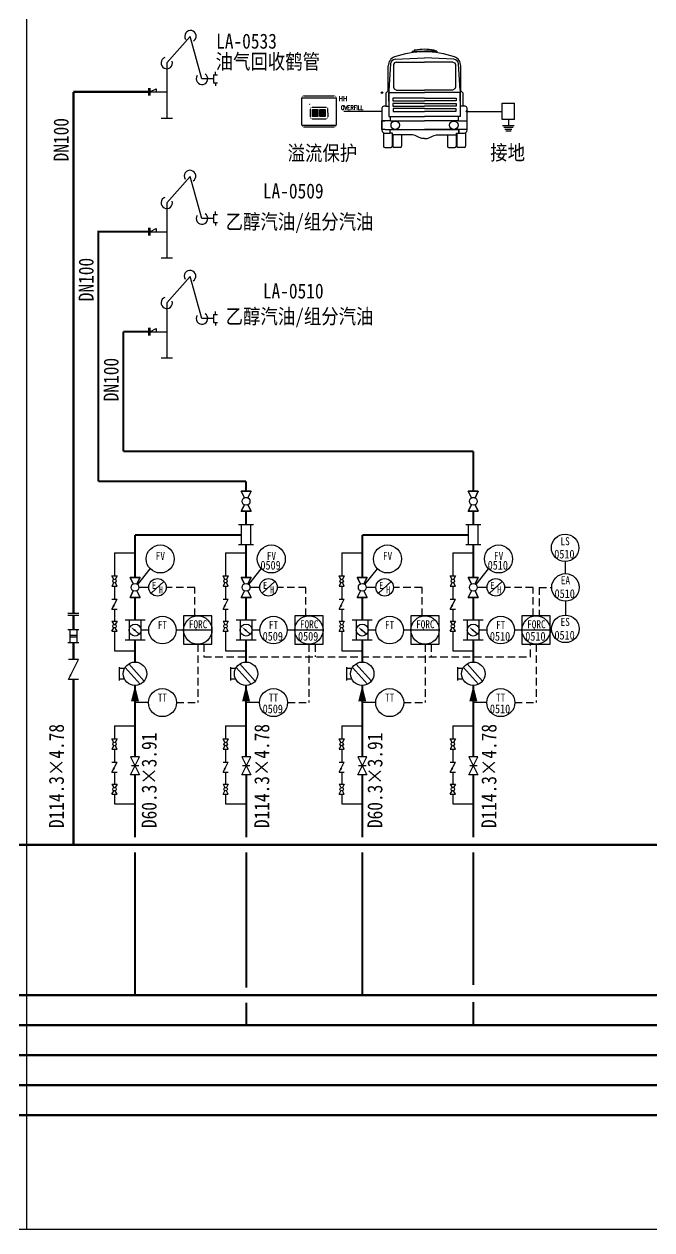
# Model space of a CAD drawing. Header units: millimetres. Extents: x 36820 to 41163, y -3485 to -2358.
# Drawn here: x 40122.4 to 40247.9, y -2783.3 to -2542.2 of the extents above; entities that cross this region are included whole.
import ezdxf
from ezdxf.enums import TextEntityAlignment as Align

# ---------------------------------------------------------------- set-up
doc = ezdxf.new("R2010")
doc.units = ezdxf.units.MM
doc.header["$LTSCALE"] = 6
doc.linetypes.add('DASHDOT', pattern=[1, 0.5, -0.25, 0, -0.25])
doc.linetypes.add('HIDDEN', pattern=[0.375, 0.25, -0.125])
for name, color, linetype in [('bc', 7, 'Continuous'), ('BZC', 7, 'Continuous'), ('DEVICE', 4, 'Continuous'), ('MAINLINE', 3, 'Continuous'), ('SBC', 6, 'Continuous'), ('T-SYMBOLS_EX', 1, 'Continuous'), ('T-TEXT', 3, 'Continuous'), ('VCL_MaR_MO', 9, 'Continuous')]:
    doc.layers.add(name, color=color, linetype=linetype)
doc.styles.add('HZTXT', font='', dxfattribs={"width": 0.8})
doc.styles.add('NORMAL', font='simplex')
doc.styles.add('ROMANS', font='romans.shx', dxfattribs={"width": 0.8, "height": 2.5})
doc.styles.get("Standard").update_dxf_attribs({"font": ''})
doc.styles.get('HZTXT').set_extended_font_data('NSimSun')
doc.styles.get('Standard').set_extended_font_data('NSimSun')
pattern_1 = [(0, (708.82753, -477.49683), (0.238125, 0.1374815), [0.15875, -0.3175]), (120, (708.82753, -477.49683), (-0.238124972, 0.13748155), [0.15875, -0.3175]), (60, (708.82753, -477.49683), (2.8e-08, 0.27496305), [-0.3175, 0.15875])]

# ---------------------------------------------------------------- blocks, each defined once
blk = doc.blocks.new('AC_2')
at = {"layer": 'T-SYMBOLS_EX'}
for p, q in [((10.95, 38.96), (10.57, 38.96)), ((10.57, 38.96), (10.57, 38.45)), ((18.34, 38.96), (18.72, 38.96)), ((18.72, 38.96), (18.72, 38.45)), ((2.64, 33.85), (2.26, 33.17)), ((3.31, 34.13), (2.64, 33.85)), ((2.92, 35.26), (14.64, 35.79)), ((3.31, 34.13), (14.64, 34.13)), ((9.68, 38.45), (14.64, 38.45)), ((9.68, 38.45), (9.68, 37.86)), ((19.61, 38.45), (14.64, 38.45)), ((26.37, 35.26), (14.64, 35.79)), ((25.98, 34.13), (14.64, 34.13)), ((19.61, 38.45), (19.61, 37.86)), ((25.98, 34.13), (26.65, 33.85)), ((26.65, 33.85), (27.03, 33.17)), ((0.15, 22.75), (0.15, 32.62)), ((1.01, 33.39), (0.33, 22.95)), ((2.26, 33.17), (2.26, 24.11)), ((27.03, 33.17), (27.03, 24.11)), ((28.95, 22.95), (28.28, 33.39)), ((29.14, 22.75), (29.14, 32.62)), ((0.33, 22.95), (-0.82, 21.71)), ((-0.82, 21.71), (-0.82, 16.52)), ((0.33, 22.95), (0.33, 16.52)), ((0.33, 21.99), (14.64, 21.99)), ((0.33, 18.5), (0.33, 21.99)), ((14.64, 19.69), (1.97, 19.69)), ((1.97, 19.69), (1.97, 18.63)), ((2.26, 24.11), (2.54, 23.43)), ((2.54, 23.43), (3.5, 22.95)), ((3.5, 22.95), (14.64, 22.95)), ((25.79, 22.95), (14.64, 22.95)), ((28.95, 21.99), (14.64, 21.99)), ((14.64, 19.69), (27.32, 19.69)), ((26.75, 23.43), (25.79, 22.95)), ((27.03, 24.11), (26.75, 23.43)), ((27.32, 19.69), (27.32, 18.63)), ((30.11, 21.71), (28.95, 22.95)), ((28.95, 22.95), (28.95, 16.52)), ((28.95, 18.5), (28.95, 21.99)), ((30.11, 16.52), (30.11, 21.71)), ((-2.16, 16.23), (-2.36, 15.75)), ((-2.36, 15.75), (-2.36, 7.11)), ((-1.59, 16.52), (-2.16, 16.23)), ((-0.82, 16.52), (-1.59, 16.52)), ((-0.82, 16.52), (0.43, 16.52)), ((0.43, 16.52), (0.43, 12.39)), ((1.97, 18.63), (14.64, 18.63)), ((14.64, 17.58), (1.97, 17.58)), ((1.97, 17.58), (1.97, 16.52)), ((1.97, 16.52), (14.64, 16.52)), ((14.64, 15.56), (2.06, 15.56)), ((2.06, 15.56), (2.06, 14.41)), ((27.32, 18.63), (14.64, 18.63)), ((14.64, 17.58), (27.32, 17.58)), ((27.32, 16.52), (14.64, 16.52)), ((14.64, 15.56), (27.23, 15.56)), ((27.23, 15.56), (27.23, 14.41)), ((27.32, 17.58), (27.32, 16.52)), ((30.11, 16.52), (28.86, 16.52)), ((28.86, 16.52), (28.86, 12.39)), ((30.88, 16.52), (30.11, 16.52)), ((31.45, 16.23), (30.88, 16.52)), ((31.64, 15.75), (31.45, 16.23)), ((31.64, 7.11), (31.64, 15.75)), ((1.01, 10.57), (-2.36, 10.57)), ((-2.36, 7.2), (-2.36, 10.57)), ((-2.36, 10.57), (-1.22, 10.57)), ((0.43, 12.39), (14.64, 12.39)), ((1.01, 10.57), (1.01, 12.39)), ((1.01, 10.57), (14.64, 10.57)), ((2.06, 14.41), (14.64, 14.41)), ((27.23, 14.41), (14.64, 14.41)), ((28.86, 12.39), (14.64, 12.39)), ((28.28, 10.57), (14.64, 10.57)), ((28.28, 10.57), (28.28, 12.39)), ((28.28, 10.57), (31.64, 10.57)), ((-1.11, 7.2), (-2.36, 7.2)), ((-2.36, 7.11), (-2.26, 6.34)), ((-2.26, 6.34), (-1.87, 5.96)), ((-1.87, 5.96), (-1.39, 5.76)), ((-1.75, 5.9), (-1.75, 0.5)), ((-1.39, 5.76), (0.91, 5.76)), ((-1.11, 7.2), (0.91, 7.2)), ((0.91, 5.76), (0.91, 7.2)), ((0.91, 7.2), (28.38, 7.2)), ((0.91, 5.76), (0.91, 7.2)), ((0.91, 7.2), (14.64, 7.2)), ((1.87, 5.76), (0.91, 5.76)), ((1.75, 5.76), (1.75, 0.5)), ((1.87, 4.99), (1.87, 5.76)), ((9.89, 4.99), (1.87, 4.99)), ((2, 4.99), (2, 0.5)), ((5.49, 4.99), (5.49, 0.5)), ((10.85, 4.75), (9.89, 4.99)), ((28.38, 7.2), (14.64, 7.2)), ((18.44, 4.75), (19.4, 4.99)), ((19.4, 4.99), (27.42, 4.99)), ((23.8, 4.99), (23.8, 0.5)), ((27.29, 4.99), (27.29, 0.5)), ((27.42, 4.99), (27.42, 5.76)), ((27.42, 5.76), (28.38, 5.76)), ((27.54, 5.76), (27.54, 0.5)), ((28.38, 7.2), (28.38, 5.76)), ((28.38, 5.76), (28.38, 7.2)), ((31.64, 7.2), (28.38, 7.2)), ((28.38, 5.76), (30.68, 5.76)), ((30.68, 5.76), (31.16, 5.96)), ((31.04, 5.9), (31.04, 0.5)), ((31.16, 5.96), (31.55, 6.34)), ((31.55, 6.34), (31.64, 7.11)), ((-1.24, 0), (1.24, 0)), ((4.99, 0), (2.5, 0)), ((11.48, 4.51), (10.85, 4.75)), ((12.53, 3.94), (11.48, 4.51)), ((13.59, 3.6), (12.53, 3.94)), ((14.64, 3.51), (13.59, 3.6)), ((14.64, 3.51), (15.7, 3.6)), ((15.7, 3.6), (16.76, 3.94)), ((16.76, 3.94), (17.81, 4.51)), ((17.81, 4.51), (18.44, 4.75)), ((24.3, 0), (26.79, 0)), ((30.53, 0), (28.05, 0))]:
    blk.add_line(p, q, dxfattribs=at)
for centre in [(2.92, 8.88), (26.37, 8.88)]:
    blk.add_circle(centre, 1.68, dxfattribs=at)
for centre, radius, start, end in [((15.92, 2.73), 36.56, 91.9924, 97.8), ((13.37, 2.73), 36.56, 82.2, 88.0076), ((3.93, 32.62), 3.78, 109.0821, 180), ((3.01, 33.26), 2, 92.5957, 176.2875), ((14.64, 1.64), 36.56, 90, 109.0821), ((14.64, 1.64), 36.56, 70.9179, 90), ((26.28, 33.26), 2, 3.7125, 87.4043), ((25.36, 32.62), 3.78, 0, 70.9179), ((-1.24, 0.5), 0.504, 180, 270), ((1.24, 0.5), 0.504, 270, 0), ((2.5, 0.5), 0.504, 180, 270), ((4.99, 0.5), 0.504, 270, 0), ((24.3, 0.5), 0.504, 180, 270), ((26.79, 0.5), 0.504, 270, 0), ((28.05, 0.5), 0.504, 180, 270), ((30.53, 0.5), 0.504, 270, 0)]:
    blk.add_arc(centre, radius, start, end, dxfattribs=at)
blk = doc.blocks.new('A$C410379D9')
at = {"layer": 'VCL_MaR_MO'}
h = blk.add_hatch(dxfattribs=at)
h.set_pattern_fill('HONEY', color=256, scale=0.05, style=0)
h.set_pattern_definition(pattern_1)
h.paths.add_polyline_path([(4.33, 7.11), (4.33, 4.29), (6.46, 4.29), (6.46, 7.11)])
h = blk.add_hatch(dxfattribs=at)
h.set_pattern_fill('HONEY', color=256, scale=0.05, style=0)
h.set_pattern_definition(pattern_1)
h.paths.add_polyline_path([(7.22, 4.29), (9.35, 4.29), (9.35, 7.11), (7.22, 7.11)])
for p, q in [((0.1, 0.88), (0.1, 11.83)), ((0.1, 11.83), (13.83, 11.83)), ((0.7, 12.62), (13.04, 12.62)), ((13.83, 11.83), (13.83, 0.88)), ((3.38, 7.29), (3.38, 4.13)), ((4.16, 8.07), (9.82, 8.06)), ((10.39, 7.55), (10.43, 4.13)), ((0.1, 0.88), (13.83, 0.88)), ((13.04, 0.1), (0.88, 0.1)), ((4.16, 3.34), (9.82, 3.36))]:
    blk.add_line(p, q, dxfattribs=at)
at = {"layer": 'VCL_MaR_MO', "const_width": 0.196}
for points in [[(0.88, 12.62), (0.84, 12.62), (0.81, 12.61), (0.77, 12.61), (0.73, 12.6), (0.69, 12.59), (0.65, 12.58), (0.62, 12.57), (0.58, 12.56), (0.55, 12.54), (0.51, 12.53), (0.48, 12.51), (0.45, 12.49), (0.41, 12.46), (0.38, 12.44), (0.36, 12.41), (0.33, 12.39), (0.3, 12.36), (0.28, 12.33), (0.25, 12.3), (0.23, 12.27), (0.21, 12.24), (0.19, 12.2), (0.17, 12.17), (0.16, 12.13), (0.14, 12.1), (0.13, 12.06), (0.12, 12.02), (0.11, 11.99), (0.11, 11.95), (0.1, 11.91), (0.1, 11.87), (0.1, 11.83)], [(13.83, 11.83), (13.83, 11.87), (13.82, 11.91), (13.82, 11.95), (13.81, 11.99), (13.8, 12.02), (13.79, 12.06), (13.78, 12.1), (13.77, 12.13), (13.75, 12.17), (13.73, 12.2), (13.72, 12.24), (13.69, 12.27), (13.67, 12.3), (13.65, 12.33), (13.62, 12.36), (13.6, 12.39), (13.57, 12.41), (13.54, 12.44), (13.51, 12.46), (13.48, 12.49), (13.45, 12.51), (13.41, 12.53), (13.38, 12.54), (13.34, 12.56), (13.31, 12.57), (13.27, 12.58), (13.23, 12.59), (13.2, 12.6), (13.16, 12.61), (13.12, 12.61), (13.08, 12.62), (13.04, 12.62)], [(4.16, 8.07), (4.12, 8.07), (4.08, 8.07), (4.05, 8.07), (4.01, 8.06), (3.97, 8.05), (3.93, 8.04), (3.9, 8.03), (3.86, 8.01), (3.83, 8), (3.79, 7.98), (3.76, 7.96), (3.73, 7.94), (3.69, 7.92), (3.66, 7.9), (3.64, 7.87), (3.61, 7.84), (3.58, 7.82), (3.56, 7.79), (3.53, 7.76), (3.51, 7.73), (3.49, 7.69), (3.47, 7.66), (3.45, 7.62), (3.44, 7.59), (3.42, 7.55), (3.41, 7.52), (3.4, 7.48), (3.39, 7.44), (3.39, 7.4), (3.38, 7.37), (3.38, 7.33), (3.38, 7.29)], [(10.43, 7.29), (10.43, 7.33), (10.43, 7.37), (10.42, 7.41), (10.42, 7.44), (10.41, 7.48), (10.4, 7.52), (10.39, 7.55), (10.37, 7.59), (10.36, 7.63), (10.34, 7.66), (10.32, 7.69), (10.3, 7.73), (10.28, 7.76), (10.25, 7.79), (10.23, 7.82), (10.2, 7.84), (10.17, 7.87), (10.15, 7.9), (10.12, 7.92), (10.08, 7.94), (10.05, 7.96), (10.02, 7.98), (9.98, 8), (9.95, 8.01), (9.91, 8.03), (9.88, 8.04), (9.84, 8.05), (9.8, 8.06), (9.76, 8.07), (9.72, 8.07), (9.69, 8.07), (9.65, 8.07)], [(0.1, 0.88), (0.1, 0.84), (0.1, 0.81), (0.11, 0.77), (0.11, 0.73), (0.12, 0.69), (0.13, 0.65), (0.14, 0.62), (0.16, 0.58), (0.17, 0.55), (0.19, 0.51), (0.21, 0.48), (0.23, 0.45), (0.25, 0.41), (0.28, 0.38), (0.3, 0.36), (0.33, 0.33), (0.36, 0.3), (0.38, 0.28), (0.41, 0.25), (0.45, 0.23), (0.48, 0.21), (0.51, 0.19), (0.55, 0.17), (0.58, 0.16), (0.62, 0.14), (0.65, 0.13), (0.69, 0.12), (0.73, 0.11), (0.77, 0.11), (0.81, 0.1), (0.84, 0.1), (0.88, 0.1)], [(4.16, 3.34), (4.12, 3.34), (4.08, 3.35), (4.05, 3.35), (4.01, 3.36), (3.97, 3.37), (3.93, 3.38), (3.9, 3.39), (3.86, 3.4), (3.83, 3.42), (3.79, 3.44), (3.76, 3.45), (3.73, 3.48), (3.69, 3.5), (3.66, 3.52), (3.64, 3.55), (3.61, 3.57), (3.58, 3.6), (3.56, 3.63), (3.53, 3.66), (3.51, 3.69), (3.49, 3.72), (3.47, 3.76), (3.45, 3.79), (3.44, 3.83), (3.42, 3.86), (3.41, 3.9), (3.4, 3.94), (3.39, 3.97), (3.39, 4.01), (3.38, 4.05), (3.38, 4.09), (3.38, 4.13)], [(10.43, 4.13), (10.43, 4.09), (10.43, 4.05), (10.42, 4.01), (10.42, 3.97), (10.41, 3.94), (10.4, 3.9), (10.39, 3.86), (10.37, 3.83), (10.36, 3.79), (10.34, 3.76), (10.32, 3.72), (10.3, 3.69), (10.28, 3.66), (10.25, 3.63), (10.23, 3.6), (10.2, 3.57), (10.17, 3.55), (10.15, 3.52), (10.12, 3.5), (10.08, 3.47), (10.05, 3.45), (10.02, 3.43), (9.98, 3.42), (9.95, 3.4), (9.91, 3.39), (9.88, 3.38), (9.84, 3.37), (9.8, 3.36), (9.76, 3.35), (9.72, 3.35), (9.69, 3.34), (9.65, 3.34)], [(13.04, 0.1), (13.08, 0.1), (13.12, 0.1), (13.16, 0.11), (13.2, 0.11), (13.23, 0.12), (13.27, 0.13), (13.31, 0.14), (13.34, 0.16), (13.38, 0.17), (13.41, 0.19), (13.45, 0.21), (13.48, 0.23), (13.51, 0.25), (13.54, 0.28), (13.57, 0.3), (13.6, 0.33), (13.62, 0.36), (13.65, 0.38), (13.67, 0.41), (13.69, 0.45), (13.72, 0.48), (13.73, 0.51), (13.75, 0.55), (13.77, 0.58), (13.78, 0.62), (13.79, 0.65), (13.8, 0.69), (13.81, 0.73), (13.82, 0.77), (13.82, 0.81), (13.83, 0.84), (13.83, 0.88)]]:
    blk.add_lwpolyline(points, dxfattribs=at)
at = {"layer": 'VCL_MaR_MO'}
for points in [[(4.33, 7.11), (6.46, 7.11), (6.46, 4.29), (4.33, 4.29)], [(7.22, 7.11), (9.35, 7.11), (9.35, 4.29), (7.22, 4.29)]]:
    blk.add_lwpolyline(points, close=True, dxfattribs=at)
at = {"layer": 'VCL_MaR_MO', "style": 'NORMAL', "width": 0.8}
blk.add_text('.', height=1.68, dxfattribs=at).set_placement((2.89, 9.14))
blk = doc.blocks.new('ffff')
at = {"layer": 'VCL_MaR_MO'}
for p, q in [((6676.55, -1641.97), (6676.55, -1638.71)), ((6676.55, -1638.71), (6679, -1638.71)), ((6679, -1641.97), (6679, -1638.71)), ((6679, -1641.97), (6676.55, -1641.97)), ((6676.61, -1643.15), (6678.94, -1643.15)), ((6676.84, -1643.51), (6678.71, -1643.51)), ((6677.07, -1643.87), (6678.48, -1643.87)), ((6677.24, -1644.23), (6678.31, -1644.23)), ((6677.77, -1641.97), (6677.77, -1643.15))]:
    blk.add_line(p, q, dxfattribs=at)
at = {"layer": 'VCL_MaR_MO', "linetype": 'HIDDEN', "ltscale": 5}
for p, q in [((6652.33, -1640.34), (6643.33, -1640.34)), ((6669.65, -1640.34), (6676.55, -1640.34))]:
    blk.add_line(p, q, dxfattribs=at)
at = {"layer": 'VCL_MaR_MO'}
blk.add_circle((6669.49, -1640.34), 0.16, dxfattribs=at)
at = {"layer": 'T-SYMBOLS_EX', "xscale": 0.5, "yscale": 0.5, "zscale": 0.5}
blk.add_blockref('AC_2', (6653.67, -1647.54), dxfattribs=at)
at = {"layer": 'T-TEXT', "xscale": 0.5, "yscale": 0.5, "zscale": 0.5}
blk.add_blockref('A$C410379D9', (6636.42, -1643.52), dxfattribs=at)
at = {"layer": 'BZC', "color": 3, "style": 'HZTXT', "width": 0.85}
for s, p in [('接地', (6677.61, -1650.06)), ('溢流保护', (6640.58, -1650.17))]:
    blk.add_text(s, height=3, dxfattribs=at).set_placement(p, align=Align.CENTER)
at = {"layer": 'VCL_MaR_MO'}
for s, height, style, width, p in [('HH', 1, 'ROMANS', 0.85, (6643.84, -1638.28)), ('OVERFILL', 0.84, 'NORMAL', 0.8, (6644.28, -1640.01))]:
    blk.add_text(s, height=height, dxfattribs=dict(at, style=style, width=width)).set_placement(p)

msp = doc.modelspace()

# ---------------------------------------------------------------- linework, layer by layer
at = {"color": 30}
for p, q in [((40150.9, -2577.971), (40155.57, -2572.706)), ((40157.941, -2581.122), (40155.57, -2572.706)), ((40150.9, -2577.971), (40150.9, -2589.002)), ((40160.64, -2580.322), (40160.64, -2579.722)), ((40160.24, -2581.122), (40157.941, -2581.122)), ((40160.24, -2580.322), (40160.24, -2581.922)), ((40160.24, -2580.322), (40161.04, -2580.322)), ((40160.24, -2581.922), (40161.04, -2581.922)), ((40160.64, -2581.922), (40160.64, -2582.522)), ((40147.525, -2583.002), (40147.525, -2584.502)), ((40147.525, -2583.752), (40148.775, -2583.127)), ((40147.525, -2583.752), (40150.9, -2583.752)), ((40148.775, -2583.127), (40148.775, -2583.752)), ((40149.775, -2589.002), (40152.025, -2589.002)), ((40150.9, -2597.971), (40155.57, -2592.706)), ((40157.941, -2601.122), (40155.57, -2592.706)), ((40150.9, -2597.971), (40150.9, -2609.002)), ((40160.24, -2601.122), (40157.941, -2601.122)), ((40160.24, -2600.322), (40160.24, -2601.922)), ((40160.24, -2600.322), (40161.04, -2600.322)), ((40160.64, -2600.322), (40160.64, -2599.722)), ((40147.225, -2603.002), (40147.225, -2604.502)), ((40147.525, -2603.002), (40147.525, -2604.502)), ((40147.525, -2603.752), (40148.775, -2603.127)), ((40147.525, -2603.752), (40150.9, -2603.752)), ((40148.775, -2603.127), (40148.775, -2603.752)), ((40160.24, -2601.922), (40161.04, -2601.922)), ((40160.64, -2601.922), (40160.64, -2602.522)), ((40149.775, -2609.002), (40152.025, -2609.002))]:
    msp.add_line(p, q, dxfattribs=at)
at = {"color": 210}
msp.add_line((40147.225, -2583.002), (40147.225, -2584.502), dxfattribs=at)
at = {"color": 7, "lineweight": -3}
for p, q in [((40165.76, -2635.647), (40167.76, -2635.647)), ((40167.76, -2635.647), (40165.76, -2635.647)), ((40165.76, -2635.647), (40167.76, -2635.647)), ((40166.412, -2636.951), (40165.76, -2635.647)), ((40165.76, -2635.647), (40166.412, -2636.951)), ((40166.412, -2636.951), (40165.76, -2635.647)), ((40167.76, -2635.647), (40167.108, -2636.951)), ((40167.108, -2636.951), (40167.76, -2635.647)), ((40167.76, -2635.647), (40167.108, -2636.951)), ((40211.201, -2635.647), (40213.201, -2635.647)), ((40213.201, -2635.647), (40211.201, -2635.647)), ((40211.201, -2635.647), (40213.201, -2635.647)), ((40211.853, -2636.951), (40211.201, -2635.647)), ((40211.201, -2635.647), (40211.853, -2636.951)), ((40211.853, -2636.951), (40211.201, -2635.647)), ((40213.201, -2635.647), (40212.55, -2636.951)), ((40212.55, -2636.951), (40213.201, -2635.647)), ((40213.201, -2635.647), (40212.55, -2636.951)), ((40166.412, -2638.344), (40165.76, -2639.647)), ((40166.412, -2638.344), (40165.76, -2639.647)), ((40165.76, -2639.647), (40166.412, -2638.344)), ((40165.76, -2639.647), (40167.76, -2639.647)), ((40167.76, -2639.647), (40165.76, -2639.647)), ((40165.76, -2639.647), (40167.76, -2639.647)), ((40167.76, -2639.647), (40167.108, -2638.344)), ((40167.76, -2639.647), (40167.108, -2638.344)), ((40167.108, -2638.344), (40167.76, -2639.647)), ((40211.853, -2638.344), (40211.201, -2639.647)), ((40211.853, -2638.344), (40211.201, -2639.647)), ((40211.201, -2639.647), (40211.853, -2638.344)), ((40211.201, -2639.647), (40213.201, -2639.647)), ((40213.201, -2639.647), (40211.201, -2639.647)), ((40211.201, -2639.647), (40213.201, -2639.647)), ((40213.201, -2639.647), (40212.55, -2638.344)), ((40213.201, -2639.647), (40212.55, -2638.344)), ((40212.55, -2638.344), (40213.201, -2639.647)), ((40168.26, -2642.377), (40165.26, -2642.377)), ((40213.701, -2642.377), (40210.701, -2642.377)), ((40168.26, -2646.392), (40165.26, -2646.392)), ((40213.701, -2646.392), (40210.701, -2646.392)), ((40230.622, -2652.122), (40230.622, -2649.71)), ((40143.547, -2652.872), (40145.547, -2652.872)), ((40145.547, -2652.872), (40143.547, -2652.872)), ((40143.547, -2652.872), (40145.547, -2652.872)), ((40144.199, -2654.175), (40143.547, -2652.872)), ((40143.547, -2652.872), (40144.199, -2654.175)), ((40144.199, -2654.175), (40143.547, -2652.872)), ((40145.547, -2652.872), (40144.895, -2654.175)), ((40144.895, -2654.175), (40145.547, -2652.872)), ((40145.547, -2652.872), (40144.895, -2654.175)), ((40147.775, -2656.053), (40150.297, -2653.69)), ((40165.76, -2652.872), (40167.76, -2652.872)), ((40167.76, -2652.872), (40165.76, -2652.872)), ((40165.76, -2652.872), (40167.76, -2652.872)), ((40166.412, -2654.175), (40165.76, -2652.872)), ((40165.76, -2652.872), (40166.412, -2654.175)), ((40166.412, -2654.175), (40165.76, -2652.872)), ((40167.76, -2652.872), (40167.108, -2654.175)), ((40167.108, -2654.175), (40167.76, -2652.872)), ((40167.76, -2652.872), (40167.108, -2654.175)), ((40169.988, -2656.053), (40172.51, -2653.69)), ((40188.989, -2652.872), (40190.989, -2652.872)), ((40190.989, -2652.872), (40188.989, -2652.872)), ((40188.989, -2652.872), (40190.989, -2652.872)), ((40189.641, -2654.175), (40188.989, -2652.872)), ((40188.989, -2652.872), (40189.641, -2654.175)), ((40189.641, -2654.175), (40188.989, -2652.872)), ((40190.989, -2652.872), (40190.337, -2654.175)), ((40190.337, -2654.175), (40190.989, -2652.872)), ((40190.989, -2652.872), (40190.337, -2654.175)), ((40193.217, -2656.053), (40195.739, -2653.69)), ((40211.201, -2652.872), (40213.201, -2652.872)), ((40213.201, -2652.872), (40211.201, -2652.872)), ((40211.201, -2652.872), (40213.201, -2652.872)), ((40211.853, -2654.175), (40211.201, -2652.872)), ((40211.201, -2652.872), (40211.853, -2654.175)), ((40211.853, -2654.175), (40211.201, -2652.872)), ((40213.201, -2652.872), (40212.55, -2654.175)), ((40212.55, -2654.175), (40213.201, -2652.872)), ((40213.201, -2652.872), (40212.55, -2654.175)), ((40215.43, -2656.053), (40217.952, -2653.69)), ((40144.199, -2655.568), (40143.547, -2656.872)), ((40144.199, -2655.568), (40143.547, -2656.872)), ((40143.547, -2656.872), (40144.199, -2655.568)), ((40143.547, -2656.872), (40145.547, -2656.872)), ((40145.547, -2656.872), (40143.547, -2656.872)), ((40143.547, -2656.872), (40145.547, -2656.872)), ((40145.547, -2656.872), (40144.895, -2655.568)), ((40145.547, -2656.872), (40144.895, -2655.568)), ((40144.895, -2655.568), (40145.547, -2656.872)), ((40147.285, -2654.872), (40145.326, -2654.872)), ((40166.412, -2655.568), (40165.76, -2656.872)), ((40166.412, -2655.568), (40165.76, -2656.872)), ((40165.76, -2656.872), (40166.412, -2655.568)), ((40165.76, -2656.872), (40167.76, -2656.872)), ((40167.76, -2656.872), (40165.76, -2656.872)), ((40165.76, -2656.872), (40167.76, -2656.872)), ((40167.76, -2656.872), (40167.108, -2655.568)), ((40167.76, -2656.872), (40167.108, -2655.568)), ((40167.108, -2655.568), (40167.76, -2656.872)), ((40169.497, -2654.872), (40167.538, -2654.872)), ((40189.641, -2655.568), (40188.989, -2656.872)), ((40189.641, -2655.568), (40188.989, -2656.872)), ((40188.989, -2656.872), (40189.641, -2655.568)), ((40188.989, -2656.872), (40190.989, -2656.872)), ((40190.989, -2656.872), (40188.989, -2656.872)), ((40188.989, -2656.872), (40190.989, -2656.872)), ((40190.989, -2656.872), (40190.337, -2655.568)), ((40190.989, -2656.872), (40190.337, -2655.568)), ((40190.337, -2655.568), (40190.989, -2656.872)), ((40192.727, -2654.872), (40190.767, -2654.872)), ((40211.853, -2655.568), (40211.201, -2656.872)), ((40211.853, -2655.568), (40211.201, -2656.872)), ((40211.201, -2656.872), (40211.853, -2655.568)), ((40211.201, -2656.872), (40213.201, -2656.872)), ((40213.201, -2656.872), (40211.201, -2656.872)), ((40211.201, -2656.872), (40213.201, -2656.872)), ((40213.201, -2656.872), (40212.55, -2655.568)), ((40213.201, -2656.872), (40212.55, -2655.568)), ((40212.55, -2655.568), (40213.201, -2656.872)), ((40214.939, -2654.872), (40212.98, -2654.872)), ((40230.601, -2657.621), (40230.601, -2660.44)), ((40147.286, -2663.398), (40145.741, -2663.398)), ((40169.498, -2663.398), (40167.953, -2663.398)), ((40192.727, -2663.398), (40191.183, -2663.398)), ((40214.94, -2663.398), (40213.395, -2663.398))]:
    msp.add_line(p, q, dxfattribs=at)
at = {"lineweight": -3}
for p, q in [((40145.092, -2654.316), (40147.589, -2651.144)), ((40167.305, -2654.316), (40169.802, -2651.144)), ((40190.534, -2654.316), (40193.031, -2651.144)), ((40212.746, -2654.316), (40215.244, -2651.144)), ((40154.277, -2663.398), (40152.784, -2663.398)), ((40176.489, -2663.398), (40174.997, -2663.398)), ((40199.718, -2663.398), (40198.226, -2663.398)), ((40221.931, -2663.398), (40220.438, -2663.398))]:
    msp.add_line(p, q, dxfattribs=at)
at = {"linetype": 'HIDDEN'}
for p, q in [((40156.501, -2654.872), (40150.788, -2654.872)), ((40156.501, -2660.567), (40156.501, -2654.872)), ((40178.714, -2654.872), (40173, -2654.872)), ((40178.714, -2660.567), (40178.714, -2654.872)), ((40201.943, -2654.872), (40196.23, -2654.872)), ((40201.943, -2660.567), (40201.943, -2654.872)), ((40224.156, -2654.872), (40218.442, -2654.872)), ((40224.156, -2660.567), (40224.156, -2654.872)), ((40225.336, -2654.872), (40225.336, -2660.567)), ((40225.336, -2654.872), (40227.873, -2654.872)), ((40157.108, -2666.23), (40157.108, -2677.915)), ((40158.333, -2666.23), (40158.333, -2668.761)), ((40179.32, -2666.23), (40179.32, -2677.915)), ((40180.545, -2666.23), (40180.545, -2668.761)), ((40202.55, -2666.23), (40202.55, -2677.915)), ((40203.775, -2666.23), (40203.775, -2668.761)), ((40223.63, -2668.761), (40223.63, -2666.23)), ((40224.762, -2666.23), (40224.762, -2677.915)), ((40158.333, -2668.761), (40223.63, -2668.761)), ((40152.835, -2677.915), (40157.108, -2677.915)), ((40175.047, -2677.915), (40179.32, -2677.915)), ((40198.277, -2677.915), (40202.55, -2677.915)), ((40220.489, -2677.915), (40224.762, -2677.915))]:
    msp.add_line(p, q, dxfattribs=at)
at = {"color": 7}
for p, q in [((40133.307, -2660.078), (40131.147, -2660.078)), ((40133.307, -2660.478), (40131.147, -2660.478)), ((40133.307, -2663.352), (40131.147, -2663.352)), ((40131.507, -2663.352), (40131.507, -2665.872)), ((40132.947, -2663.352), (40132.947, -2665.872)), ((40131.147, -2665.872), (40133.307, -2665.872))]:
    msp.add_line(p, q, dxfattribs=at)
for p, q in [((40131.507, -2664.452), (40132.947, -2664.452)), ((40131.507, -2664.772), (40132.947, -2664.772)), ((40141.398, -2670.815), (40141.398, -2673.455)), ((40142.302, -2671.068), (40141.398, -2671.068)), ((40142.574, -2670.873), (40145.573, -2674.242)), ((40143.296, -2670.154), (40146.37, -2673.608)), ((40163.61, -2670.815), (40163.61, -2673.455)), ((40164.515, -2671.068), (40163.61, -2671.068)), ((40164.787, -2670.873), (40167.785, -2674.242)), ((40165.509, -2670.154), (40168.582, -2673.608)), ((40186.839, -2670.815), (40186.839, -2673.455)), ((40187.744, -2671.068), (40186.839, -2671.068)), ((40188.016, -2670.873), (40191.014, -2674.242)), ((40188.738, -2670.154), (40191.811, -2673.608)), ((40209.052, -2670.815), (40209.052, -2673.455)), ((40209.956, -2671.068), (40209.052, -2671.068)), ((40210.229, -2670.873), (40213.227, -2674.242)), ((40210.951, -2670.154), (40214.024, -2673.608)), ((40142.302, -2673.202), (40141.398, -2673.202)), ((40164.515, -2673.202), (40163.61, -2673.202)), ((40187.744, -2673.202), (40186.839, -2673.202)), ((40209.956, -2673.202), (40209.052, -2673.202))]:
    msp.add_line(p, q)
at = {"color": 5}
for p, q in [((40131.227, -2673.29), (40133.227, -2669.29)), ((40133.227, -2669.29), (40131.227, -2669.29)), ((40133.227, -2673.29), (40131.227, -2673.29))]:
    msp.add_line(p, q, dxfattribs=at)
at = {"color": 7, "linetype": 'Continuous', "lineweight": -3}
for p, q in [((40147.235, -2677.914), (40144.541, -2677.913)), ((40169.447, -2677.914), (40166.753, -2677.913)), ((40192.677, -2677.914), (40189.983, -2677.913)), ((40214.889, -2677.914), (40212.195, -2677.913))]:
    msp.add_line(p, q, dxfattribs=at)
at = {"linetype": 'DASHDOT', "ltscale": 3, "const_width": 0.24}
for points in [[(40022.456, -2534.844), (40122.886, -2534.844), (40122.886, -2783.22), (40022.456, -2783.22)], [(40122.886, -2534.844), (40255.872, -2534.844), (40255.872, -2783.22), (40122.886, -2783.22)]]:
    msp.add_lwpolyline(points, close=True, dxfattribs=at)
at = {"color": 30, "const_width": 0.4}
for points in [[(40137.225, -2633.64), (40137.225, -2583.752), (40147.225, -2583.752)], [(40142.225, -2627.64), (40142.225, -2603.752)], [(40142.225, -2603.752), (40147.225, -2603.752)], [(40142.225, -2627.64), (40212.201, -2627.64)], [(40212.201, -2635.647), (40212.201, -2627.64)], [(40137.225, -2633.64), (40166.76, -2633.64)], [(40166.76, -2635.647), (40166.76, -2633.64)], [(40166.76, -2642.377), (40166.76, -2639.647)], [(40212.201, -2642.377), (40212.201, -2639.647)], [(40166.76, -2652.872), (40166.76, -2646.392)], [(40212.201, -2652.872), (40212.201, -2646.392)], [(40166.761, -2661.398), (40166.76, -2656.872)], [(40212.202, -2661.398), (40212.201, -2656.872)], [(40166.761, -2669.792), (40166.761, -2665.398)], [(40212.202, -2669.792), (40212.202, -2665.398)], [(40166.761, -2688.72), (40166.761, -2674.478)], [(40212.202, -2688.72), (40212.202, -2674.478)], [(40166.787, -2692.326), (40166.787, -2704.841)], [(40212.227, -2692.326), (40212.227, -2704.841)], [(40166.787, -2707.841), (40166.787, -2734.892)], [(40212.227, -2707.841), (40212.227, -2734.373)], [(40166.787, -2737.892), (40166.787, -2742.391)], [(40212.227, -2737.77), (40212.228, -2742.391)]]:
    msp.add_lwpolyline(points, dxfattribs=at)
at = {"color": 50, "const_width": 0.4}
for points in [[(40165.827, -2644.385), (40144.547, -2644.385)], [(40144.547, -2652.872), (40144.547, -2644.385)], [(40211.269, -2644.385), (40189.989, -2644.385)], [(40189.989, -2652.872), (40189.989, -2644.385)], [(40144.548, -2661.398), (40144.547, -2656.872)], [(40189.99, -2661.398), (40189.989, -2656.872)], [(40144.548, -2669.792), (40144.548, -2665.398)], [(40189.99, -2669.792), (40189.99, -2665.398)], [(40144.548, -2688.72), (40144.548, -2674.478)], [(40189.99, -2688.72), (40189.99, -2674.478)], [(40144.574, -2692.326), (40144.574, -2704.841)], [(40190.016, -2692.326), (40190.016, -2704.841)], [(40144.574, -2707.841), (40144.574, -2736.391)], [(40190.016, -2707.841), (40190.016, -2736.391)]]:
    msp.add_lwpolyline(points, dxfattribs=at)
at = {"color": 7, "lineweight": -3}
for points in [[(40154.277, -2666.23), (40159.939, -2666.23), (40159.939, -2660.567), (40154.277, -2660.567)], [(40176.489, -2666.23), (40182.152, -2666.23), (40182.152, -2660.567), (40176.489, -2660.567)], [(40199.718, -2666.23), (40205.381, -2666.23), (40205.381, -2660.567), (40199.718, -2660.567)], [(40221.931, -2666.23), (40227.593, -2666.23), (40227.593, -2660.567), (40221.931, -2660.567)]]:
    msp.add_lwpolyline(points, close=True, dxfattribs=at)
for points in [[(40143.723, -2662.792, 0, 0.4, 0), (40144.549, -2663.5, 0.4, 0.4, 0)], [(40165.935, -2662.792, 0, 0.4, 0), (40166.761, -2663.5, 0.4, 0.4, 0)], [(40189.164, -2662.792, 0, 0.4, 0), (40189.991, -2663.5, 0.4, 0.4, 0)], [(40211.377, -2662.792, 0, 0.4, 0), (40212.203, -2663.5, 0.4, 0.4, 0)]]:
    msp.add_lwpolyline(points, format="xyseb")
at = {"color": 5}
msp.add_lwpolyline([(40131.227, -2673.29, 0, 0.384, 0), (40131.699, -2672.346, 0.384, 0.384, 0)], format="xyseb", dxfattribs=at)
at = {"color": 50}
for points in [[(40144.548, -2674.478, 0, 1.6, 0), (40144.548, -2677.678, 0.8, 0.8, 0)], [(40189.99, -2674.478, 0, 1.6, 0), (40189.99, -2677.678, 0.8, 0.8, 0)]]:
    msp.add_lwpolyline(points, format="xyseb", dxfattribs=at)
at = {"color": 30}
for points in [[(40166.761, -2674.478, 0, 1.6, 0), (40166.761, -2677.678, 0.8, 0.8, 0)], [(40212.203, -2674.478, 0, 1.6, 0), (40212.203, -2677.678, 0.8, 0.8, 0)]]:
    msp.add_lwpolyline(points, format="xyseb", dxfattribs=at)
at = {"lineweight": -3}
for centre, radius in [((40166.76, -2637.647), 0.779), ((40212.201, -2637.647), 0.779), ((40230.554, -2646.962), 2.749), ((40149.592, -2649.187), 2.8), ((40171.805, -2649.187), 2.8), ((40195.034, -2649.187), 2.8), ((40217.246, -2649.187), 2.8), ((40144.547, -2654.872), 0.779), ((40166.76, -2654.872), 0.779), ((40189.989, -2654.872), 0.779), ((40212.201, -2654.872), 0.779), ((40230.622, -2654.872), 2.749), ((40150.035, -2663.398), 2.749), ((40172.247, -2663.398), 2.749), ((40195.477, -2663.398), 2.749), ((40217.689, -2663.398), 2.749), ((40230.601, -2663.172), 2.749), ((40150.035, -2677.915), 2.8), ((40172.247, -2677.915), 2.8), ((40195.477, -2677.915), 2.8), ((40217.689, -2677.915), 2.8)]:
    msp.add_circle(centre, radius, dxfattribs=at)
at = {"color": 7, "lineweight": -3}
for centre, radius in [((40149.036, -2654.872), 1.752), ((40171.249, -2654.872), 1.752), ((40194.478, -2654.872), 1.752), ((40216.691, -2654.872), 1.752), ((40157.108, -2663.398), 2.831), ((40179.32, -2663.398), 2.831), ((40202.55, -2663.398), 2.831), ((40224.762, -2663.398), 2.831)]:
    msp.add_circle(centre, radius, dxfattribs=at)
for centre in [(40144.548, -2672.135), (40166.761, -2672.135), (40189.99, -2672.135), (40212.202, -2672.135)]:
    msp.add_circle(centre, 2.343)
at = {"color": 30}
for centre, start, end in [((40155.546, -2572.622), 302.68015, 212.79436), ((40150.9, -2577.971), 108.16502, 18.27923), ((40157.941, -2581.122), 146.72077, 56.83498), ((40155.546, -2592.622), 302.68015, 212.79436), ((40150.9, -2597.971), 108.16502, 18.27923), ((40157.941, -2601.122), 146.72077, 56.83498)]:
    msp.add_arc(centre, 1.152, start, end, dxfattribs=at)
at = {"layer": 'bc'}
for p, q in [((40165.827, -2646.392), (40165.827, -2642.377)), ((40167.698, -2646.392), (40167.698, -2642.377)), ((40211.269, -2646.392), (40211.269, -2642.377)), ((40213.14, -2646.392), (40213.14, -2642.377))]:
    msp.add_line(p, q, dxfattribs=at)
at = {"layer": 'BZC', "color": 192}
for p, q in [((40150.9, -2550.012), (40155.57, -2544.747)), ((40157.941, -2553.162), (40155.57, -2544.747)), ((40150.9, -2550.012), (40150.9, -2561.042)), ((40160.24, -2553.162), (40157.941, -2553.162)), ((40160.24, -2552.362), (40160.24, -2553.962)), ((40160.24, -2552.362), (40161.04, -2552.362)), ((40160.64, -2552.362), (40160.64, -2551.762)), ((40147.225, -2555.042), (40147.225, -2556.542)), ((40147.525, -2555.042), (40147.525, -2556.542)), ((40147.525, -2555.792), (40148.775, -2555.167)), ((40148.775, -2555.167), (40148.775, -2555.792)), ((40160.24, -2553.962), (40161.04, -2553.962)), ((40160.64, -2553.962), (40160.64, -2554.562)), ((40147.525, -2555.792), (40150.9, -2555.792)), ((40149.775, -2561.042), (40152.025, -2561.042))]:
    msp.add_line(p, q, dxfattribs=at)
at = {"layer": 'BZC', "linetype": 'HIDDEN', "lineweight": -3, "ltscale": 0.3}
for p, q in [((40147.285, -2654.872), (40145.326, -2654.872)), ((40169.497, -2654.872), (40167.538, -2654.872)), ((40192.727, -2654.872), (40190.767, -2654.872)), ((40214.939, -2654.872), (40212.98, -2654.872))]:
    msp.add_line(p, q, dxfattribs=at)
at = {"layer": 'BZC', "color": 7}
for p, q in [((40146.548, -2661.398), (40142.548, -2661.398)), ((40143.348, -2661.398), (40143.348, -2665.398)), ((40145.748, -2665.398), (40145.748, -2661.398)), ((40168.761, -2661.398), (40164.761, -2661.398)), ((40165.561, -2661.398), (40165.561, -2665.398)), ((40167.961, -2665.398), (40167.961, -2661.398)), ((40191.99, -2661.398), (40187.99, -2661.398)), ((40188.79, -2661.398), (40188.79, -2665.398)), ((40191.19, -2665.398), (40191.19, -2661.398)), ((40214.202, -2661.398), (40210.202, -2661.398)), ((40211.002, -2661.398), (40211.002, -2665.398)), ((40213.402, -2665.398), (40213.402, -2661.398)), ((40145.375, -2664.208), (40144.549, -2663.5)), ((40167.588, -2664.208), (40166.761, -2663.5)), ((40190.817, -2664.208), (40189.991, -2663.5)), ((40213.029, -2664.208), (40212.203, -2663.5)), ((40146.548, -2665.398), (40142.548, -2665.398)), ((40168.761, -2665.398), (40164.761, -2665.398)), ((40191.99, -2665.398), (40187.99, -2665.398)), ((40214.202, -2665.398), (40210.202, -2665.398))]:
    msp.add_line(p, q, dxfattribs=at)
at = {"layer": 'BZC', "color": 0}
for p, q in [((40143.672, -2688.72), (40145.474, -2692.326)), ((40143.672, -2692.326), (40145.474, -2688.72)), ((40145.474, -2688.72), (40143.672, -2688.72)), ((40143.826, -2690.512), (40145.309, -2690.512)), ((40165.884, -2688.72), (40167.687, -2692.326)), ((40165.884, -2692.326), (40167.687, -2688.72)), ((40167.687, -2688.72), (40165.884, -2688.72)), ((40166.039, -2690.512), (40167.521, -2690.512)), ((40189.113, -2688.72), (40190.916, -2692.326)), ((40189.113, -2692.326), (40190.916, -2688.72)), ((40190.916, -2688.72), (40189.113, -2688.72)), ((40189.268, -2690.512), (40190.751, -2690.512)), ((40211.326, -2688.72), (40213.129, -2692.326)), ((40211.326, -2692.326), (40213.129, -2688.72)), ((40213.129, -2688.72), (40211.326, -2688.72)), ((40211.48, -2690.512), (40212.963, -2690.512)), ((40145.474, -2692.326), (40143.672, -2692.326)), ((40167.687, -2692.326), (40165.884, -2692.326)), ((40190.916, -2692.326), (40189.113, -2692.326)), ((40213.128, -2692.326), (40211.325, -2692.326))]:
    msp.add_line(p, q, dxfattribs=at)
at = {"layer": 'BZC', "color": 192, "const_width": 0.45}
for points in [[(40132.227, -2660.078), (40132.227, -2555.792)], [(40132.227, -2555.792), (40147.225, -2555.792)], [(40132.227, -2663.352), (40132.227, -2660.478)], [(40132.227, -2665.872), (40132.227, -2669.29)], [(40132.227, -2706.341), (40132.227, -2673.29)], [(39690.714, -2706.341), (40639.997, -2706.341)]]:
    msp.add_lwpolyline(points, dxfattribs=at)
at = {"layer": 'BZC', "color": 2, "const_width": 0.45}
msp.add_lwpolyline([(39506.626, -2736.394), (40292.265, -2736.391)], dxfattribs=at)
at = {"layer": 'BZC', "color": 30, "const_width": 0.45}
msp.add_lwpolyline([(39512.626, -2742.395), (40344.179, -2742.39)], dxfattribs=at)
at = {"layer": 'BZC', "color": 6, "const_width": 0.45}
msp.add_lwpolyline([(39518.628, -2748.396), (40443.597, -2748.391)], dxfattribs=at)
at = {"layer": 'BZC', "color": 4, "const_width": 0.45}
msp.add_lwpolyline([(39524.627, -2754.395), (40701.991, -2754.39)], dxfattribs=at)
at = {"layer": 'BZC', "color": 150, "const_width": 0.45}
msp.add_lwpolyline([(39530.627, -2760.395), (40675.404, -2760.39)], dxfattribs=at)
at = {"layer": 'BZC', "color": 7}
for centre in [(40144.548, -2663.398), (40166.761, -2663.398), (40189.99, -2663.398), (40212.202, -2663.398)]:
    msp.add_circle(centre, 1.2, dxfattribs=at)
at = {"layer": 'BZC', "color": 192}
for centre, start, end in [((40155.644, -2544.663), 302.68015, 212.79436), ((40150.9, -2550.012), 108.16502, 18.27923), ((40157.941, -2553.162), 146.72077, 56.83498)]:
    msp.add_arc(centre, 1.152, start, end, dxfattribs=at)
at = {"layer": 'MAINLINE', "color": 7, "lineweight": -3}
for p, q in [((40159.939, -2663.398), (40154.277, -2663.398)), ((40182.152, -2663.398), (40176.489, -2663.398)), ((40205.381, -2663.398), (40199.718, -2663.398)), ((40227.593, -2663.398), (40221.931, -2663.398))]:
    msp.add_line(p, q, dxfattribs=at)
at = {"layer": 'SBC', "color": 230, "ltscale": 2}
for p, q in [((40140.446, -2647.938), (40144.547, -2647.938)), ((40140.446, -2647.938), (40140.446, -2652.579)), ((40162.658, -2647.938), (40166.76, -2647.938)), ((40162.658, -2647.938), (40162.658, -2652.579)), ((40185.887, -2647.938), (40189.989, -2647.938)), ((40185.887, -2647.938), (40185.887, -2652.579)), ((40208.1, -2647.938), (40212.201, -2647.938)), ((40208.1, -2647.938), (40208.1, -2652.579)), ((40140.289, -2653.284), (40139.936, -2652.579)), ((40139.936, -2652.579), (40140.955, -2652.579)), ((40140.289, -2653.912), (40139.936, -2654.618)), ((40140.955, -2652.579), (40140.603, -2653.284)), ((40140.955, -2654.618), (40140.603, -2653.912)), ((40162.501, -2653.284), (40162.148, -2652.579)), ((40162.148, -2652.579), (40163.168, -2652.579)), ((40162.501, -2653.912), (40162.148, -2654.618)), ((40163.168, -2652.579), (40162.815, -2653.284)), ((40163.168, -2654.618), (40162.815, -2653.912)), ((40185.73, -2653.284), (40185.378, -2652.579)), ((40185.378, -2652.579), (40186.397, -2652.579)), ((40185.73, -2653.912), (40185.378, -2654.618)), ((40186.397, -2652.579), (40186.044, -2653.284)), ((40186.397, -2654.618), (40186.044, -2653.912)), ((40207.943, -2653.284), (40207.59, -2652.579)), ((40207.59, -2652.579), (40208.61, -2652.579)), ((40207.943, -2653.912), (40207.59, -2654.618)), ((40208.61, -2652.579), (40208.257, -2653.284)), ((40208.61, -2654.618), (40208.257, -2653.912)), ((40139.936, -2654.618), (40140.955, -2654.618)), ((40140.446, -2654.618), (40140.446, -2657.216)), ((40162.148, -2654.618), (40163.168, -2654.618)), ((40162.658, -2654.618), (40162.658, -2657.216)), ((40185.378, -2654.618), (40186.397, -2654.618)), ((40185.887, -2654.618), (40185.887, -2657.216)), ((40207.59, -2654.618), (40208.61, -2654.618)), ((40208.1, -2654.618), (40208.1, -2657.216)), ((40139.936, -2659.255), (40140.955, -2657.216)), ((40139.936, -2657.216), (40140.955, -2657.216)), ((40139.936, -2659.255), (40140.955, -2659.255)), ((40140.446, -2659.255), (40140.446, -2661.612)), ((40162.148, -2659.255), (40163.168, -2657.216)), ((40162.148, -2657.216), (40163.168, -2657.216)), ((40162.148, -2659.255), (40163.168, -2659.255)), ((40162.658, -2659.255), (40162.658, -2661.612)), ((40185.378, -2659.255), (40186.397, -2657.216)), ((40185.378, -2657.216), (40186.397, -2657.216)), ((40185.378, -2659.255), (40186.397, -2659.255)), ((40185.887, -2659.255), (40185.887, -2661.612)), ((40207.59, -2659.255), (40208.61, -2657.216)), ((40207.59, -2657.216), (40208.61, -2657.216)), ((40207.59, -2659.255), (40208.61, -2659.255)), ((40208.1, -2659.255), (40208.1, -2661.612)), ((40139.936, -2661.612), (40140.955, -2661.612)), ((40139.936, -2661.612), (40140.289, -2662.318)), ((40140.955, -2661.612), (40140.603, -2662.318)), ((40162.148, -2661.612), (40163.168, -2661.612)), ((40162.148, -2661.612), (40162.501, -2662.318)), ((40163.168, -2661.612), (40162.815, -2662.318)), ((40185.378, -2661.612), (40186.397, -2661.612)), ((40185.378, -2661.612), (40185.73, -2662.318)), ((40186.397, -2661.612), (40186.044, -2662.318)), ((40207.59, -2661.612), (40208.61, -2661.612)), ((40207.59, -2661.612), (40207.943, -2662.318)), ((40208.61, -2661.612), (40208.257, -2662.318)), ((40139.936, -2663.651), (40140.289, -2662.945)), ((40139.936, -2663.651), (40140.955, -2663.651)), ((40140.446, -2663.651), (40140.446, -2667.588)), ((40140.955, -2663.651), (40140.603, -2662.945)), ((40162.148, -2663.651), (40162.501, -2662.945)), ((40162.148, -2663.651), (40163.168, -2663.651)), ((40162.658, -2663.651), (40162.658, -2667.588)), ((40163.168, -2663.651), (40162.815, -2662.945)), ((40185.378, -2663.651), (40185.73, -2662.945)), ((40185.378, -2663.651), (40186.397, -2663.651)), ((40185.887, -2663.651), (40185.887, -2667.588)), ((40186.397, -2663.651), (40186.044, -2662.945)), ((40207.59, -2663.651), (40207.943, -2662.945)), ((40207.59, -2663.651), (40208.61, -2663.651)), ((40208.1, -2663.651), (40208.1, -2667.588)), ((40208.61, -2663.651), (40208.257, -2662.945)), ((40140.446, -2667.588), (40144.548, -2667.588)), ((40162.658, -2667.588), (40166.761, -2667.588)), ((40185.887, -2667.588), (40189.99, -2667.588)), ((40208.1, -2667.588), (40212.202, -2667.588)), ((40140.447, -2682.525), (40144.548, -2682.525)), ((40140.447, -2682.525), (40140.447, -2685.166)), ((40162.659, -2682.525), (40166.761, -2682.525)), ((40162.659, -2682.525), (40162.659, -2685.166)), ((40185.889, -2682.525), (40189.99, -2682.525)), ((40185.889, -2682.525), (40185.889, -2685.166)), ((40208.101, -2682.525), (40212.203, -2682.525)), ((40208.101, -2682.525), (40208.101, -2685.166)), ((40140.29, -2685.872), (40139.937, -2685.166)), ((40139.937, -2685.166), (40140.957, -2685.166)), ((40140.957, -2685.166), (40140.604, -2685.872)), ((40162.503, -2685.872), (40162.15, -2685.166)), ((40162.15, -2685.166), (40163.169, -2685.166)), ((40163.169, -2685.166), (40162.816, -2685.872)), ((40185.732, -2685.872), (40185.379, -2685.166)), ((40185.379, -2685.166), (40186.398, -2685.166)), ((40186.398, -2685.166), (40186.046, -2685.872)), ((40207.944, -2685.872), (40207.591, -2685.166)), ((40207.591, -2685.166), (40208.611, -2685.166)), ((40208.611, -2685.166), (40208.258, -2685.872)), ((40140.29, -2686.5), (40139.937, -2687.205)), ((40139.937, -2687.205), (40140.957, -2687.205)), ((40140.447, -2687.205), (40140.447, -2689.803)), ((40140.957, -2687.205), (40140.604, -2686.5)), ((40162.503, -2686.5), (40162.15, -2687.205)), ((40162.15, -2687.205), (40163.169, -2687.205)), ((40162.659, -2687.205), (40162.659, -2689.803)), ((40163.169, -2687.205), (40162.816, -2686.5)), ((40185.732, -2686.5), (40185.379, -2687.205)), ((40185.379, -2687.205), (40186.398, -2687.205)), ((40185.889, -2687.205), (40185.889, -2689.803)), ((40186.398, -2687.205), (40186.046, -2686.5)), ((40207.944, -2686.5), (40207.591, -2687.205)), ((40207.591, -2687.205), (40208.611, -2687.205)), ((40208.101, -2687.205), (40208.101, -2689.803)), ((40208.611, -2687.205), (40208.258, -2686.5)), ((40139.937, -2691.842), (40140.957, -2689.803)), ((40139.937, -2689.803), (40140.957, -2689.803)), ((40162.15, -2691.842), (40163.169, -2689.803)), ((40162.15, -2689.803), (40163.169, -2689.803)), ((40185.379, -2691.842), (40186.398, -2689.803)), ((40185.379, -2689.803), (40186.398, -2689.803)), ((40207.591, -2691.842), (40208.611, -2689.803)), ((40207.591, -2689.803), (40208.611, -2689.803)), ((40139.937, -2691.842), (40140.957, -2691.842)), ((40140.447, -2691.842), (40140.447, -2694.2)), ((40162.15, -2691.842), (40163.169, -2691.842)), ((40162.659, -2691.842), (40162.659, -2694.2)), ((40185.379, -2691.842), (40186.398, -2691.842)), ((40185.889, -2691.842), (40185.889, -2694.2)), ((40207.59, -2691.842), (40208.61, -2691.842)), ((40208.1, -2691.842), (40208.1, -2694.2)), ((40139.937, -2694.2), (40140.957, -2694.2)), ((40139.937, -2694.2), (40140.29, -2694.905)), ((40140.957, -2694.2), (40140.604, -2694.905)), ((40162.15, -2694.2), (40163.169, -2694.2)), ((40162.15, -2694.2), (40162.503, -2694.905)), ((40163.169, -2694.2), (40162.816, -2694.905)), ((40185.379, -2694.2), (40186.398, -2694.2)), ((40185.379, -2694.2), (40185.732, -2694.905)), ((40186.398, -2694.2), (40186.046, -2694.905)), ((40207.59, -2694.2), (40208.61, -2694.2)), ((40207.59, -2694.2), (40207.943, -2694.905)), ((40208.61, -2694.2), (40208.257, -2694.905)), ((40139.937, -2696.239), (40140.29, -2695.533)), ((40139.937, -2696.239), (40140.957, -2696.239)), ((40140.447, -2696.239), (40140.447, -2698.175)), ((40140.957, -2696.239), (40140.604, -2695.533)), ((40162.15, -2696.239), (40162.503, -2695.533)), ((40162.15, -2696.239), (40163.169, -2696.239)), ((40162.659, -2696.239), (40162.659, -2698.175)), ((40163.169, -2696.239), (40162.816, -2695.533)), ((40185.379, -2696.239), (40185.732, -2695.533)), ((40185.379, -2696.239), (40186.398, -2696.239)), ((40185.889, -2696.239), (40185.889, -2698.175)), ((40186.398, -2696.239), (40186.046, -2695.533)), ((40207.59, -2696.239), (40207.943, -2695.533)), ((40207.59, -2696.239), (40208.61, -2696.239)), ((40208.1, -2696.239), (40208.1, -2698.175)), ((40208.61, -2696.239), (40208.257, -2695.533)), ((40140.447, -2698.175), (40144.549, -2698.175)), ((40162.659, -2698.175), (40166.762, -2698.175)), ((40185.889, -2698.175), (40189.991, -2698.175)), ((40208.1, -2698.175), (40212.203, -2698.175))]:
    msp.add_line(p, q, dxfattribs=at)
for centre in [(40140.446, -2653.598), (40162.658, -2653.598), (40185.887, -2653.598), (40208.1, -2653.598), (40140.446, -2662.632), (40162.658, -2662.632), (40185.887, -2662.632), (40208.1, -2662.632), (40140.447, -2686.186), (40162.659, -2686.186), (40185.889, -2686.186), (40208.101, -2686.186), (40140.447, -2695.219), (40162.659, -2695.219), (40185.889, -2695.219), (40208.1, -2695.219)]:
    msp.add_circle(centre, 0.351, dxfattribs=at)
for points in [[(40140.142, -2658.344), (40139.936, -2659.255), (40140.556, -2658.537)], [(40162.354, -2658.344), (40162.148, -2659.255), (40162.769, -2658.537)], [(40185.584, -2658.344), (40185.378, -2659.255), (40185.998, -2658.537)], [(40207.796, -2658.344), (40207.59, -2659.255), (40208.211, -2658.537)], [(40140.143, -2690.932), (40139.937, -2691.842), (40140.558, -2691.125)], [(40162.356, -2690.932), (40162.15, -2691.842), (40162.77, -2691.125)], [(40185.585, -2690.932), (40185.379, -2691.842), (40185.999, -2691.125)], [(40207.796, -2690.932), (40207.59, -2691.842), (40208.211, -2691.125)]]:
    msp.add_solid(points, dxfattribs=at)
at = {"layer": 'VCL_MaR_MO'}
msp.add_circle((40193.941, -2555.942), 0.16, dxfattribs=at)

# ---------------------------------------------------------------- block references
at = {"layer": 'bc', "color": 0}
msp.add_blockref('ffff', (33541.449, -919.357), dxfattribs=at)

# ---------------------------------------------------------------- texts
at = {"color": 30, "style": 'HZTXT', "width": 0.85}
for p in [(40162.671, -2583.247), (40162.671, -2602.171)]:
    msp.add_text('乙醇汽油/组分汽油', height=3, dxfattribs=at).set_placement(p)
at = {"lineweight": -3, "style": 'HZTXT', "width": 0.85}
for s, p in [('LS', (40229.634, -2646.437)), ('EA', (40229.696, -2654.249)), ('FT', (40149.09, -2663.163)), ('FQRC', (40155.309, -2663.042)), ('FT', (40171.303, -2663.163)), ('FQRC', (40177.522, -2663.042)), ('FT', (40194.532, -2663.163)), ('FQRC', (40200.751, -2663.042)), ('FT', (40216.745, -2663.163)), ('FQRC', (40222.963, -2663.042)), ('ES', (40229.646, -2662.577))]:
    msp.add_text(s, height=1.6, dxfattribs=at).set_placement(p)
at = {"lineweight": -3, "style": 'HZTXT'}
for s, height, width, p in [('FV', 1.6, 0.85, (40149.61, -2648.566)), ('FV', 1.6, 0.85, (40171.822, -2648.566)), ('FV', 1.6, 0.85, (40195.051, -2648.566)), ('FV', 1.6, 0.85, (40217.264, -2648.566)), ('E', 1.4, 0.8, (40148.352, -2654.466)), ('E', 1.4, 0.8, (40170.565, -2654.466)), ('E', 1.4, 0.8, (40193.794, -2654.466)), ('E', 1.4, 0.8, (40216.006, -2654.466)), ('H', 1.4, 0.8, (40149.737, -2655.367)), ('H', 1.4, 0.8, (40171.95, -2655.367)), ('H', 1.4, 0.8, (40195.179, -2655.367)), ('H', 1.4, 0.8, (40217.391, -2655.367)), ('TT', 1.6, 0.85, (40150.023, -2676.909)), ('TT', 1.6, 0.85, (40172.236, -2676.909)), ('TT', 1.6, 0.85, (40195.465, -2676.909)), ('TT', 1.6, 0.85, (40217.678, -2676.909))]:
    msp.add_text(s, height=height, dxfattribs=dict(at, width=width)).set_placement(p, align=Align.MIDDLE)
at = {"layer": 'BZC', "color": 7, "style": 'HZTXT', "width": 0.85}
msp.add_text('LA-0533', height=3, dxfattribs=at).set_placement((40160.77, -2547.143))
at = {"layer": 'BZC', "color": 192, "style": 'HZTXT', "width": 0.85}
for s, rotation, p in [('油气回收鹤管', 359.96522, (40160.671, -2551.212)), ('D114.3×4.78', 89.96522, (40130.317, -2702.998)), ('D114.3×4.78', 89.96522, (40171.389, -2702.998)), ('D114.3×4.78', 89.96522, (40216.812, -2702.998)), ('D60.3×3.91', 89.96522, (40148.851, -2702.998)), ('D60.3×3.91', 89.96522, (40194.016, -2702.998))]:
    msp.add_text(s, height=3, rotation=rotation, dxfattribs=at).set_placement(p)
at = {"layer": 'BZC', "color": 7, "style": 'HZTXT', "width": 0.85}
for p in [(40131.258, -2569.696), (40136.256, -2597.655), (40141.256, -2617.655)]:
    msp.add_text('DN100', height=3, rotation=89.96522, dxfattribs=at).set_placement(p)
at = {"layer": 'BZC', "color": 30, "style": 'HZTXT', "width": 0.85}
for s, p in [('LA-0509', (40170.119, -2577.103)), ('LA-0510', (40170.119, -2597.103))]:
    msp.add_text(s, height=3, dxfattribs=at).set_placement(p)
at = {"layer": 'DEVICE', "color": 0, "width": 0.85}
for s, p in [('0509', (40169.631, -2651.303)), ('0510', (40215.073, -2651.303)), ('0510', (40228.381, -2649.078)), ('0510', (40228.449, -2656.988)), ('0509', (40170.074, -2665.514)), ('0509', (40177.147, -2665.514)), ('0510', (40215.516, -2665.514)), ('0510', (40222.589, -2665.514)), ('0510', (40228.428, -2665.288)), ('0509', (40170.074, -2680.031)), ('0510', (40215.516, -2680.031))]:
    msp.add_text(s, height=1.75, rotation=359.78537, dxfattribs=at).set_placement(p)

doc.saveas('drawing.dxf')
